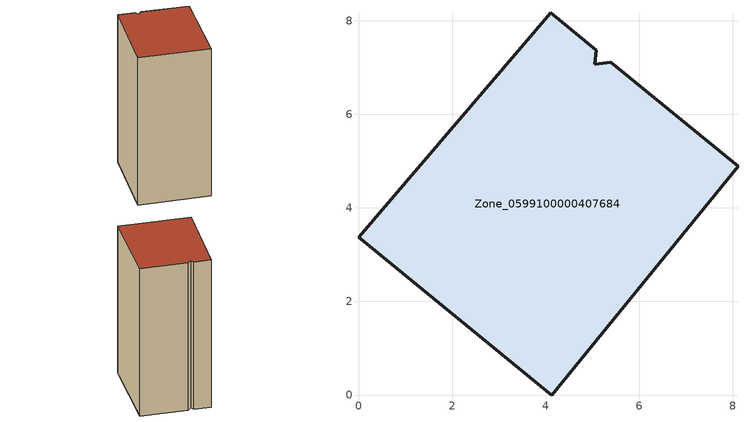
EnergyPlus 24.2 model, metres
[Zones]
Zone_0599100000407684
 floor ground (C_G): 0,3.37 4.11,8.17 5.08,7.37 5.04,7.07 5.39,7.12 8.11,4.89 4.13,0 z0
 wall outside (C_F): 4.11,8.17 0,3.37 4.13,0 8.11,4.89 5.39,7.12 5.04,7.07 5.08,7.37 4.11,8.17 z0:11.93
 roof outside (C_R): 8.11,4.89 5.39,7.12 5.04,7.07 5.08,7.37 4.11,8.17 0,3.37 4.13,0 z11.93
[BUILDING]
Pand.0599100000407684: North Axis=0; Terrain=City; Loads Convergence Tolerance Value=0.04; Temperature Convergence Tolerance Value=0.4; Solar Distribution=FullExterior; Maximum Number of Warmup Days=25; Minimum Number of Warmup Days=1
[Site:Location]
Rotterdam.The.Hague.AP_ZH_NLD Design_Conditions: Latitude=51.96; Longitude=4.45; Time Zone=1; Elevation=-4.5
[SITE:GROUNDTEMPERATURE:BUILDINGSURFACE]
18, 18, 18, 18, 18, 18, 18, 18, 18, 18, 18, 18
[MATERIAL] Thermal Absorptance=0.9; Solar Absorptance=0.7; Visible Absorptance=0.7
Name | Roughness | Thickness | Conductivity | Density | Specific Heat
G.TI.1992-2005 | MediumSmooth | 0.15 | 0.06 | 540 | 1210
F.TI.1992-2005 | Rough | 0.3 | 0.12 | 1920 | 840
R.TI.1992-2005 | MediumRough | 0.2 | 0.08 | 1500 | 1000
[CONSTRUCTION]
C_G: G.TI.1992-2005
C_F: F.TI.1992-2005
C_R: R.TI.1992-2005
[ZONE]
Zone_0599100000407684: Type=1; Multiplier=1; Ceiling Height=Autocalculate; Volume=Autocalculate; Floor Area=autocalculate; Part of Total Floor Area=Yes
[ZONEINFILTRATION:DESIGNFLOWRATE]
Infil_Zone_0599100000407684: Zone or ZoneList or Space or SpaceList=Zone_0599100000407684; Schedule=AlwaysOn; Design Flow Rate Calculation Method=Flow/Area; Flow Rate per Floor Area=0.0015; Constant Term Coefficient=1; Temperature Term Coefficient=0; Velocity Term Coefficient=0; Velocity Squared Term Coefficient=0
[HVACTEMPLATE:ZONE:IDEALLOADSAIRSYSTEM]
Zone_0599100000407684: Maximum Heating Supply Air Temperature=50; Minimum Cooling Supply Air Temperature=13; Maximum Heating Supply Air Humidity Ratio=0.0156; Minimum Cooling Supply Air Humidity Ratio=0.0077; Heating Limit=NoLimit; Cooling Limit=NoLimit; Dehumidification Control Type=ConstantSensibleHeatRatio; Cooling Sensible Heat Ratio=0.7; Dehumidification Setpoint=60; Humidification Control Type=None; Humidification Setpoint=30; Outdoor Air Method=None; Outdoor Air Flow Rate per Person=0.00944; Outdoor Air Flow Rate per Zone Floor Area=0; Outdoor Air Flow Rate per Zone=0; Demand Controlled Ventilation Type=None; Outdoor Air Economizer Type=NoEconomizer; Heat Recovery Type=None; Sensible Heat Recovery Effectiveness=0.7; Latent Heat Recovery Effectiveness=0.65
[ZONECONTROL:THERMOSTAT]
ThermostatControl_Zone_0599100000407684: Zone or ZoneList=Zone_0599100000407684; Control Type Schedule=DualSetpointControlType; Control 1=Thermostat_Zone_0599100000407684; Temperature Difference Between Cutout And Setpoint=0
[THERMOSTATSETPOINT:DUALSETPOINT]
Thermostat_Zone_0599100000407684: Heating Setpoint Temperature Schedule=HeatingSetpoint_Zone_0599100000407684; Cooling Setpoint Temperature Schedule=CoolingSetpoint_Zone_0599100000407684
[SCHEDULE:COMPACT]
HeatingSetpoint_Zone_0599100000407684: Through: 12/31, For: AllDays, Until: 24:00, 21
CoolingSetpoint_Zone_0599100000407684: Through: 12/31, For: AllDays, Until: 24:00, 24
DualSetpointControlType: Through: 12/31, For: AllDays, Until: 24:00, 4
AlwaysOn: Through: 12/31, For: AllDays, Until: 24:00, 1
